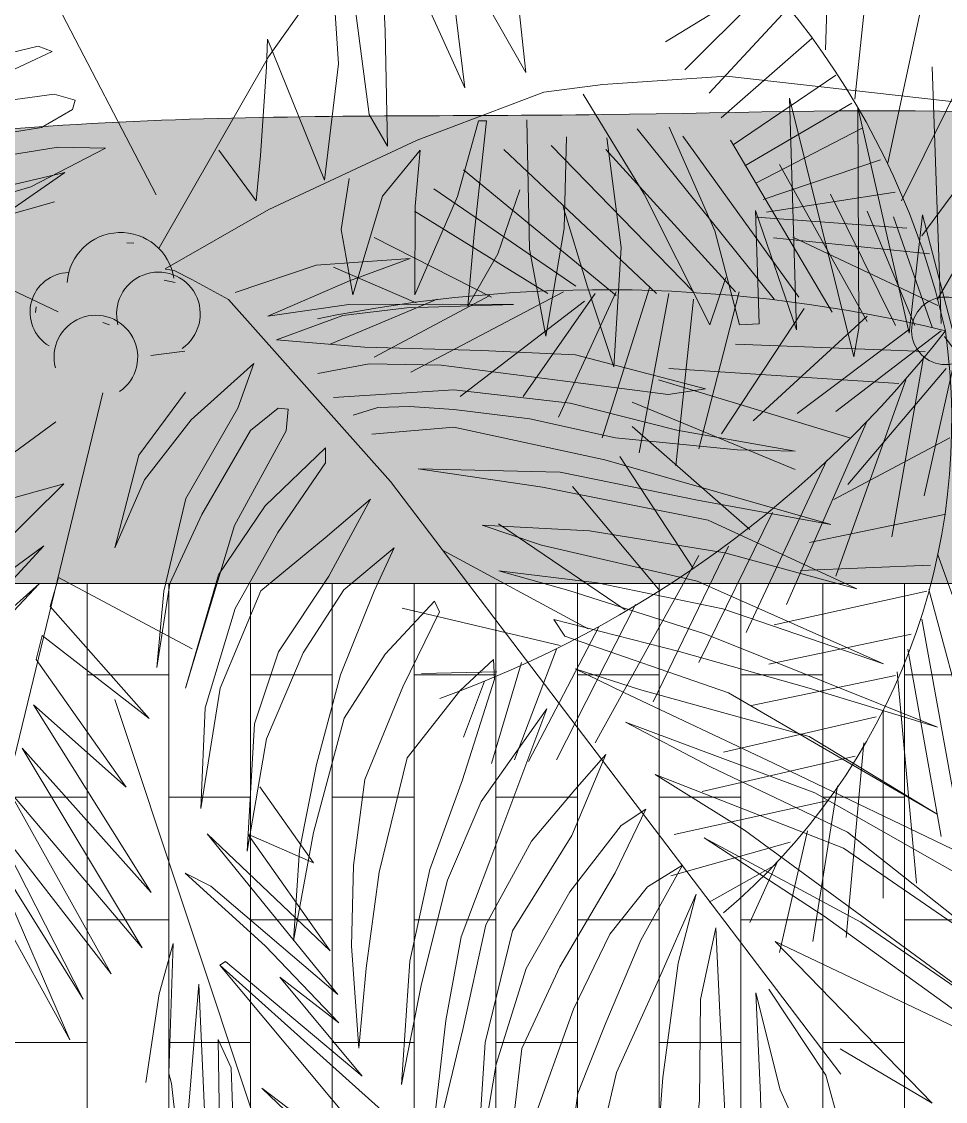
# Model space of a CAD drawing. Header units: metres. Extents: x 8 to 2416, y -346 to 476.
# Drawn here: x 36.668 to 38.199, y 40.295 to 42.085 of the extents above; entities that cross this region are included whole.
import ezdxf

# ---------------------------------------------------------------- set-up
doc = ezdxf.new("R2010")
doc.units = ezdxf.units.M
doc.linetypes.add('0', pattern=[0])
doc.layers.get('0').update_dxf_attribs({"color": 250, "linetype": '0', "lineweight": 20})
for name, color, linetype, lineweight in [('ARBOLES', 86, 'Continuous', 0), ('baños', 140, 'Continuous', 0), ('piso', 253, 'Continuous', 0)]:
    doc.layers.add(name, color=color, linetype=linetype, lineweight=lineweight)
doc.layers.add('grama', color=7, linetype='Continuous', lineweight=0, true_color=0x698c45)
doc.layers.add('hatch piso', color=253, linetype='Continuous', lineweight=0, transparency=0.7)

# ---------------------------------------------------------------- blocks, each defined once
blk = doc.blocks.new('PL BASE 1N NASAS 09')
at = {"layer": 'piso'}
blk.add_line((-115.8310712337409, -47.04975761938037), (-112.0424892982115, -47.04975761938051), dxfattribs=at)
blk = doc.blocks.new('PL MUEBLES 1N NASAS 09')
at = {"layer": 'hatch piso'}
h = blk.add_hatch(dxfattribs=at)
h.set_pattern_fill('AR-BRSTD', color=256, scale=0.002, angle=-90.00000000000001)
h.set_pattern_definition([(270, (-8.745879547549919, 232.0100725299206), (0.1354836, -2.178742458197296e-17), []), (0, (-8.745879547549919, 232.0100725299206), (0.1354836, 0.2032), [0.1354836, -0.1354836])])
edge = h.paths.add_edge_path()
edge.add_line((62.33047333544064, 47.14807486002906), (63.23047333544037, 47.14807486002911))
edge.add_line((63.23047333544037, 47.14807486002911), (63.23047333544059, 48.44807486002907))
edge.add_line((63.23047333544059, 48.44807486002907), (56.53309564073618, 48.44807486002884))
edge.add_line((56.53309564073618, 48.44807486002884), (56.53309564073629, 48.27307486002911))
edge.add_line((56.53309564073629, 48.27307486002911), (56.38309564073631, 48.27307486002911))
edge.add_line((56.38309564073631, 48.27307486002911), (56.38309564073633, 48.45357486002917))
edge.add_line((56.38309564073633, 48.45357486002917), (54.58787718628311, 48.45357486002946))
edge.add_line((54.58787718628311, 48.45357486002946), (54.58787718628315, 46.94807486002907))
edge.add_line((54.58787718628315, 46.94807486002907), (55.82569395206997, 46.94807486002912))
edge.add_arc((55.87547333544112, 46.99728881121364), 0.07000000000002685, 180.0000000000116, 224.6727403341577, ccw=False)
edge.add_line((55.80547333544109, 46.99728881121362), (55.80547333544109, 47.10728881121358))
edge.add_arc((55.8754733354411, 47.10728881121359), 0.07000000000000739, 90.00000000001171, 180.0000000000116, ccw=False)
edge.add_line((55.87547333544109, 47.1772888112136), (55.9854733354411, 47.1772888112136))
edge.add_arc((55.98547333544109, 47.10728881121359), 0.07000000000000739, -1.1709744285326451e-11, 89.9999999999884, ccw=False)
edge.add_line((56.05547333544109, 47.10728881121358), (56.05547333544109, 46.99728881121362))
edge.add_arc((55.98547333544108, 46.9972888112136), 0.0700000000000145, -44.67274033409598, 1.750777300912887e-11, ccw=False)
edge.add_line((56.03525271881227, 46.94807486002915), (59.0256939700979, 46.94807486002929))
edge.add_arc((59.07547333674199, 46.99728882813308), 0.07000000000004498, 179.9999999999884, 224.6727598081308, ccw=False)
edge.add_line((59.00547333674194, 46.99728882813309), (59.00547333674194, 47.10728882813305))
edge.add_arc((59.07547333674194, 47.10728882813305), 0.06999999999999318, 90, 180, ccw=False)
edge.add_line((59.07547333674194, 47.17728882813304), (59.18547333674195, 47.17728882813304))
edge.add_arc((59.18547333674195, 47.10728882813305), 0.06999999999999318, 0, 90, ccw=False)
edge.add_line((59.25547333674194, 47.10728882813305), (59.25547333674194, 46.99728882813309))
edge.add_arc((59.18547333674189, 46.99728882813309), 0.07000000000005002, -90, 0, ccw=False)
edge.add_line((59.18547333674189, 46.92728882813304), (59.07547333674199, 46.92728882813304))
edge.add_arc((59.07547333674199, 46.99728882813307), 0.0700000000000287, 229.9947977251994, 270, ccw=False)
edge.add_line((59.03047333544123, 46.94366980275089), (59.03047333544112, 44.97199442516524))
edge.add_arc((59.07547333674192, 44.91837539978317), 0.0699999999999629, 89.9999999999884, 130.0052022748909, ccw=False)
edge.add_line((59.07547333674194, 44.98837539978314), (59.18547333674195, 44.98837539978314))
edge.add_arc((59.18547333674195, 44.91837539978314), 0.06999999999999318, 0, 90, ccw=False)
edge.add_line((59.25547333674194, 44.91837539978314), (59.25547333674194, 44.80837539978319))
edge.add_arc((59.18547333674189, 44.80837539978319), 0.07000000000005002, -90, 0, ccw=False)
edge.add_line((59.18547333674189, 44.73837539978314), (59.07547333674199, 44.73837539978314))
edge.add_arc((59.07547333674198, 44.80837539978323), 0.07000000000009265, 229.9947977250752, 270.0000000000116, ccw=False)
edge.add_line((59.03047333544106, 44.7547563744011), (59.03047333544089, 41.1719944251663))
edge.add_arc((59.07547333674065, 41.11837539978324), 0.07000000000005885, 90.00000000001751, 130.0052022737088, ccw=False)
edge.add_line((59.07547333674063, 41.1883753997833), (59.18547333674053, 41.1883753997833))
edge.add_arc((59.18547333674053, 41.11837539978325), 0.07000000000005002, 0, 90, ccw=False)
edge.add_line((59.25547333674058, 41.11837539978325), (59.25547333674058, 41.00837539978329))
edge.add_arc((59.18547333674059, 41.00837539978329), 0.06999999999999318, -90, 0, ccw=False)
edge.add_line((59.18547333674059, 40.9383753997833), (59.07547333674057, 40.9383753997833))
edge.add_arc((59.07547333674057, 41.00837539978329), 0.06999999999999318, 180, 270, ccw=False)
edge.add_line((59.00547333674058, 41.00837539978329), (59.00547333674058, 41.11837539978325))
edge.add_arc((59.07547333674064, 41.11837539978322), 0.07000000000005713, 149.8480530798668, 179.9999999999767, ccw=False)
edge.add_line((59.01494459063377, 41.15353604390046), (56.03909236191515, 41.15353604390057))
edge.add_arc((55.98547333544103, 41.10853604390083), 0.07000000000006618, 2.9103830456733704e-11, 40.005200884535725, ccw=False)
edge.add_line((56.05547333544109, 41.10853604390087), (56.05547333544109, 40.99853604390091))
edge.add_arc((55.9854733354411, 40.99853604390091), 0.06999999999999318, -90, 0, ccw=False)
edge.add_line((55.9854733354411, 40.92853604390092), (55.87547333544109, 40.92853604390092))
edge.add_arc((55.87547333544109, 40.99853604390091), 0.06999999999999318, 180, 270, ccw=False)
edge.add_line((55.80547333544109, 40.99853604390091), (55.80547333544109, 41.10853604390087))
edge.add_arc((55.87547333544116, 41.10853604390083), 0.07000000000006423, 139.9947991154644, 179.9999999999709, ccw=False)
edge.add_line((55.82185430896703, 41.15353604390057), (50.43629332391805, 41.15353604390077))
edge.add_arc((50.38267429744407, 41.10853604390091), 0.07000000000003498, -3.490185918053612e-11, 40.005200884686076, ccw=False)
edge.add_line((50.4526742974441, 41.10853604390087), (50.4526742974441, 40.99853604390091))
edge.add_arc((50.38267429744411, 40.99853604390091), 0.06999999999999318, -90, 0, ccw=False)
edge.add_line((50.38267429744411, 40.92853604390092), (50.2726742974441, 40.92853604390092))
edge.add_arc((50.2726742974441, 40.99853604390091), 0.06999999999999318, 180, 270, ccw=False)
edge.add_line((50.2026742974441, 40.99853604390091), (50.2026742974441, 41.10853604390087))
edge.add_arc((50.27267429744415, 41.10853604390086), 0.07000000000005002, 139.9947991152424, 179.9999999999942, ccw=False)
edge.add_line((50.21905527097022, 41.1535360439008), (46.43047333544075, 41.15353604390094))
edge.add_line((46.43047333544075, 41.15353604390094), (46.43047333544064, 40.95353604390095))
edge.add_line((46.43047333544064, 40.95353604390095), (44.33047333544016, 40.95353604390101))
edge.add_line((44.33047333544016, 40.95353604390101), (44.33047333544033, 39.35357486002907))
edge.add_line((44.33047333544033, 39.35357486002907), (47.83047333544033, 39.35357486002907))
edge.add_line((47.83047333544033, 39.35357486002907), (47.83047333544062, 38.95357486002915))
edge.add_line((47.83047333544062, 38.95357486002915), (62.33047333543995, 38.95357486002904))
edge.add_line((62.33047333543995, 38.95357486002904), (62.33047333544064, 47.14807486002906))
at = {"layer": 'baños'}
blk.add_blockref('PL BASE 1N NASAS 09', (162.2615445691817, 88.20329366328178), dxfattribs=at)
blk = doc.blocks.new('A2')
at = {"layer": 'ARBOLES', "color": 87, "true_color": 0x4f6a34, "extrusion": (-5.0859915e-09, -1.3773533e-08, 1)}
for p, q in [((701.8981893693127, -63.26681340878441, 6.125248844e-07), (702.7721089539112, -81.58761816845228, 3.646274235e-07)), ((687.3211355868862, -85.08788697191102, 2.378328369e-07), (701.2557438604657, -65.35816151215343, 5.804521599e-07)), ((695.735672761514, -72.81658073696762, 4.496483423e-07), (696.5891696326414, -86.01578079520996, 2.721896029e-07)), ((657.5024008554223, -74.70868036064692, 2.291333507e-07), (672.4196613033907, -103.3852369452677, -8.99750874e-08)), ((711.6883463208466, -75.86008558938026, 4.888636896e-07), (713.3263928413256, -89.21141691650287, 3.13299778e-07)), ((720.0659942105898, -74.72893868451277, 5.470522246e-07), (721.4454528881274, -87.14482699457062, 3.830574927e-07)), ((713.3263928413256, -89.21141691650287, 3.13299778e-07), (707.3514136491636, -75.99525830403115, 4.649442812e-07)), ((721.4454528881274, -87.14482699457062, 3.830574927e-07), (715.0897117756903, -76.02088360485676, 5.039482486e-07)), ((700.6417666918788, -92.72084470398485, 2.004486582e-07), (698.709484640335, -77.91058338856027, 3.946107107e-07)), ((702.7721089539112, -81.58761816845228, 3.646274235e-07), (703.0951858545137, -96.9159203165517, 1.551457149e-07)), ((687.1794028003682, -82.73225778667299, 2.695573214e-07), (687.0551223879132, -86.39542844363008, 2.184704305e-07)), ((694.7062739364528, -101.4489285422805, 5.00442421e-08), (687.1794028003682, -82.73225778667299, 2.695573214e-07)), ((656.7645589395091, -83.65941701171599, 1.020974266e-07), (645.8739601623855, -86.26530217925665, 1.08156888e-08)), ((648.568575907066, -89.07909071676039, -1.42353277e-08), (658.6184823111166, -84.35839857858637, 1.018990194e-07)), ((658.6184823111166, -84.35839857858637, 1.018990194e-07), (656.7645589395091, -83.65941701171599, 1.020974266e-07)), ((672.8072137117442, -110.423217197428, -1.849418522e-07), (687.3211355868862, -85.08788697191102, 2.378328369e-07)), ((687.0551223879132, -86.39542844363008, 2.184704305e-07), (686.2310832405982, -98.16849980754036, 5.21225878e-08)), ((696.5891696326414, -86.01578079520996, 2.721896029e-07), (694.7062739364528, -101.4489285422805, 5.00442421e-08)), ((723.7919217241008, -89.76944127793371, 3.588414018e-07), (731.6458354351902, -88.7487104202303, 4.128454101e-07)), ((731.6458354351902, -88.7487104202303, 4.128454101e-07), (748.0234635930859, -87.64405577784962, 5.113568845e-07)), ((748.0234635930859, -87.64405577784962, 5.113568845e-07), (799.5561657875958, -93.4222238346492, 6.938659804e-07)), ((658.8708992317806, -90.0468530579353, 2.48326944e-08), (644.6824713639652, -91.968692998688, -7.38000546e-08)), ((661.6566536950168, -90.81749672592872, 2.83865319e-08), (658.8708992317806, -90.0468530579353, 2.48326944e-08)), ((707.0230100989431, -96.1438743328383, 1.857563963e-07), (723.7919217241008, -89.76944127793371, 3.588414018e-07)), ((737.0929950965497, -103.3089263249622, 2.400040039e-07), (729.0246868871222, -90.04845344439885, 3.816122176e-07)), ((661.3000018788093, -92.08135091299204, 9.1648665e-09), (661.6566536950168, -90.81749672592872, 2.83865319e-08)), ((764.9097194007892, -124.8591636824274, 8.46567219e-08), (756.3877427893018, -90.5502810875952, 5.138685471e-07)), ((756.3877427893018, -90.5502810875952, 5.138685471e-07), (757.3327130215888, -121.2826417180369, 9.53814752e-08)), ((657.209171612516, -94.45429446818791, -4.43248777e-08), (661.3000018788093, -92.08135091299204, 9.1648665e-09)), ((703.0951858545137, -96.9159203165517, 1.551457149e-07), (700.6417666918788, -92.72084470398485, 2.004486582e-07)), ((772.2472015729539, -121.7432475088027, 1.648922679e-07), (765.4306104920729, -91.73911435135821, 5.43486061e-07)), ((765.4306104920729, -91.73911435135821, 5.43486061e-07), (765.5952410859653, -121.048316881855, 1.406321034e-07)), ((644.5168345970837, -96.54068187983499, -1.376149214e-07), (657.209171612516, -94.45429446818791, -4.43248777e-08)), ((715.1438039065769, -93.55392015415043, 2.627315037e-07), (712.3815389342275, -103.600933068978, 1.10299784e-07)), ((714.570676969815, -108.5801870476645, 5.28518025e-08), (716.1905297868383, -93.5573858182313, 2.680074082e-07)), ((716.1905297868383, -93.5573858182313, 2.680074082e-07), (715.1438039065769, -93.55392015415043, 2.627315037e-07)), ((721.8912003826106, -110.5857534203579, 6.24601876e-08), (721.574189559085, -93.42568042027108, 2.972027045e-07)), ((746.4975625269583, -108.1625394584172, 2.209841532e-07), (740.4121686033283, -94.42264666459783, 3.792807579999999e-07)), ((726.8003931124779, -95.68599603368492, 2.926505996e-07), (726.4984804770993, -107.8346301791757, 1.237854616e-07)), ((732.1458020933087, -95.81584683797514, 3.180487998e-07), (734.0789524973324, -110.3644262754038, 1.274954478e-07)), ((659.4140721614867, -97.08344550659605, -6.93234708e-08), (645.7371510083381, -99.23808975346964, -1.685612388e-07)), ((655.768852866389, -102.3011840326235, -1.597297187e-07), (665.6794079056808, -97.20833769133064, -3.91782332e-08)), ((665.6794079056808, -97.20833769133064, -3.91782332e-08), (659.4140721614867, -97.08344550659605, -6.93234708e-08)), ((687.3661913362052, -105.3498895132722, -4.101737e-08), (707.0230100989431, -96.1438743328383, 1.857563963e-07)), ((685.687789889809, -104.1854433843879, -3.35151683e-08), (680.7006154585338, -97.47728336320804, 3.35151683e-08)), ((686.2310832405982, -98.16849980754036, 5.21225878e-08), (685.687789889809, -104.1854433843879, -3.35151683e-08)), ((707.429890894763, -97.45364311669296, 1.697856451e-07), (702.4376393302913, -103.5680052354751, 6.01787279e-08)), ((706.7323612572769, -104.8906488388081, 6.38041718e-08), (707.429890894763, -97.45364311669296, 1.697856451e-07)), ((643.1446035876016, -104.4184014229279, -2.530981065e-07), (660.2794247283878, -100.4377230877611, -1.111225479e-07)), ((660.2794247283878, -100.4377230877611, -1.111225479e-07), (646.3782398720169, -110.0740165804874, -3.145496617e-07)), ((696.9275954740386, -107.9983953316362, -2.88674322e-08), (697.9968506232763, -101.1981401930623, 7.02343287e-08)), ((646.1071275175262, -105.2505327517976, -2.494921233e-07), (655.768852866389, -102.3011840326235, -1.597297187e-07)), ((720.6087889712774, -102.7309729724126, 1.641259316e-07), (717.7021910030091, -111.207400190945, 3.25926494e-08)), ((658.9199079037118, -104.3282135406046, -1.716228374e-07), (648.9083862078912, -107.1456780879515, -2.613477923e-07)), ((702.4376393302913, -103.5680052354751, 6.01787279e-08), (698.4690888139197, -116.6390860439574, -1.400402487e-07)), ((712.3815389342275, -103.600933068978, 1.10299784e-07), (706.6933673108601, -116.6663192488639, -9.85867358e-08)), ((745.8208281692713, -120.6090019080371, 4.61105271e-08), (737.0929950965497, -103.3089263249622, 2.400040039e-07)), ((659.4054709889973, -118.8942999411782, -3.69779739e-07), (631.8870967902348, -105.9512297799469, -3.31466152e-07)), ((673.6163695286385, -113.211873291436, -2.192361393e-07), (687.3661913362052, -105.3498895132722, -4.101737e-08)), ((706.6933673108601, -116.6663192488639, -9.85867358e-08), (706.7323612572769, -104.8906488388081, 6.38041718e-08)), ((729.6130340699797, -115.5833268334725, 3.28991258e-08), (726.3584797741465, -104.9556378881084, 1.627273145e-07)), ((757.3327130215888, -121.2826417180369, 9.53814752e-08), (751.8897631482203, -105.4514006633507, 2.857507992e-07)), ((751.8897631482203, -105.4514006633507, 2.857507992e-07), (752.3633637689873, -120.4811320700192, 8.11470268e-08)), ((774.0188158814569, -106.0480466796804, 3.900810492e-07), (772.2472015729539, -121.7432475088027, 1.648922679e-07)), ((779.2978733411336, -126.2152306904105, 1.391569166e-07), (774.0188158814569, -106.0480466796804, 3.900810492e-07)), ((698.4690888139197, -116.6390860439574, -1.400402487e-07), (696.9275954740386, -107.9983953316362, -2.88674322e-08)), ((713.7539421394966, -118.147655897563, -8.30799515e-08), (714.570676969815, -108.5801870476645, 5.28518025e-08)), ((726.4984804770993, -107.8346301791757, 1.237854616e-07), (724.0960587166581, -122.1071701606108, -8.5016535e-08)), ((749.7460522042999, -120.6219994132665, 6.58951615e-08), (746.4975625269583, -108.1625394584172, 2.209841532e-07)), ((669.4451316405891, -109.8143847084714, -1.936555986e-07), (668.5108350381538, -109.7603366681001, -1.976629907e-07)), ((672.778325402719, -110.501222484395, -1.861631863e-07), (672.8072137117442, -110.423217197428, -1.849418522e-07)), ((717.7021910030091, -111.207400190945, 3.25926494e-08), (713.7539421394966, -118.147655897563, -8.30799515e-08)), ((724.0960587166581, -122.1071701606108, -8.5016535e-08), (721.8912003826106, -110.5857534203579, 6.24601876e-08)), ((734.0789524973324, -110.3644262754038, 1.274954478e-07), (733.0920120241008, -126.1743759638903, -9.52829864e-08)), ((682.8812109581763, -116.3257838549069, -2.150047846e-07), (693.6222862049788, -112.6977701821964, -1.104052014e-07)), ((693.6222862049788, -112.6977701821964, -1.104052014e-07), (706.0738238872395, -111.8417970803154, -3.52870132e-08)), ((706.0738238872395, -111.8417970803154, -3.52870132e-08), (698.0639417905714, -114.8059530031173, -1.168521046e-07)), ((673.6431722481312, -113.2471104165433, -2.195851606e-07), (674.7786124376457, -113.4204249768683, -2.161974753e-07)), ((674.7786124376457, -113.4204249768683, -2.161974753e-07), (677.1297866094792, -114.6244817013143, -2.208235385e-07)), ((747.9350785621511, -114.3355756971008, 1.432708293e-07), (745.8208281692713, -120.6090019080371, 4.61105271e-08)), ((674.9345397258409, -115.0265943258286, -2.375270569e-07), (673.4776724757797, -114.7008343069814, -2.40449805e-07)), ((677.1297866094792, -114.6244817013143, -2.208235385e-07), (681.9809217533463, -117.2573896594194, -2.32415151e-07)), ((698.0639417905714, -114.8059530031173, -1.168521046e-07), (687.2072494969431, -119.4803224906308, -2.364517313e-07)), ((733.0920120241008, -126.1743759638903, -9.52829864e-08), (729.6130340699797, -115.5833268334725, 3.28991258e-08)), ((703.4712403886535, -141.403523034509, -4.556931378e-07), (681.9809217533463, -117.2573896594194, -2.32415151e-07)), ((656.5104670374976, -118.2331553462725, -3.753974075e-07), (656.3935214379032, -118.9694115354887, -3.861330407e-07)), ((687.2072494969431, -119.4803224906308, -2.364517313e-07), (697.9413934733209, -117.9457605540153, -1.607216271e-07)), ((705.6409467228259, -118.3824748097802, -1.275768631e-07), (697.1515202165835, -119.4011020062571, -1.847841092e-07)), ((697.9413934733209, -117.9457605540153, -1.607216271e-07), (710.3529478040344, -117.8747097504381, -9.661794699999998e-08)), ((719.7734860455669, -117.9059041618422, -4.9134827e-08), (705.6409467228259, -118.3824748097802, -1.275768631e-07)), ((710.3529478040344, -117.8747097504381, -9.661794699999998e-08), (719.7734860455669, -117.9059041618422, -4.9134827e-08)), ((697.1515202165835, -119.4011020062571, -1.847841092e-07), (688.3557262707611, -122.6243397957513, -2.739148142e-07)), ((666.2194621539395, -120.6245000414025, -3.589548061e-07), (665.3290201459923, -120.2943559534686, -3.589363361e-07)), ((752.3633637689873, -120.4811320700192, 8.11470268e-08), (749.7460522042999, -120.6219994132665, 6.58951615e-08)), ((765.5952410859653, -121.048316881855, 1.406321034e-07), (764.9097194007892, -124.8591636824274, 8.46567219e-08)), ((688.3557262707611, -122.6243397957513, -2.739148142e-07), (700.0161541452713, -123.59753865698, -2.28014364e-07)), ((676.2144254655525, -124.1323464073646, -3.564359455e-07), (671.6852188659564, -124.669991397597, -3.868767226e-07)), ((700.0161541452713, -123.59753865698, -2.28014364e-07), (715.5662782117688, -124.0228651695021, -1.547848143e-07)), ((715.5662782117688, -124.0228651695021, -1.547848143e-07), (728.013111786434, -124.5874510926899, -9.92566677e-08)), ((677.0682631558032, -133.203874409137, -4.770403243e-07), (685.3546812420119, -125.7546154770001, -3.32293059e-07)), ((685.3546812420119, -125.7546154770001, -3.32293059e-07), (683.2416705323201, -131.6542099974114, -4.242980731e-07)), ((700.644362623428, -125.8052448322183, -2.552272149e-07), (693.836309345652, -127.0911235472238, -3.075640087e-07)), ((710.2139362679287, -125.9864670662349, -2.090525153e-07), (700.644362623428, -125.8052448322183, -2.552272149e-07)), ((728.0009811061825, -128.250993140161, -1.497782814e-07), (710.2139362679287, -125.9864670662349, -2.090525153e-07)), ((728.013111786434, -124.5874510926899, -9.92566677e-08), (745.2693652964982, -129.0932288832337, -7.35519883e-08)), ((740.2948151834466, -129.8618092026364, -1.094385742e-07), (728.0009811061825, -128.250993140161, -1.497782814e-07)), ((637.7350004736197, -243.4225678199443, -2.1951897707e-06), (665.3174908376963, -129.6327243168304, -4.876172986e-07)), ((676.2953488771168, -129.5377320066365, -4.304756264e-07), (670.0994122163067, -137.8911170350185, -5.770437316e-07)), ((695.9193639564344, -130.2382339747548, -3.403164399e-07), (711.8854062172563, -129.2443664260964, -2.454242176e-07)), ((711.8854062172563, -129.2443664260964, -2.454242176e-07), (727.3189252850052, -131.0151123914605, -1.913188991e-07)), ((745.2693652964982, -129.0932288832337, -7.35519883e-08), (740.2948151834466, -129.8618092026364, -1.094385742e-07)), ((683.2416705323201, -131.6542099974114, -4.242980731e-07), (676.3607062756179, -143.6689092599053, -6.247794551e-07)), ((684.9140059016398, -134.6504269782832, -4.570610829999999e-07), (688.5874508628543, -131.6719113613992, -3.973532902e-07)), ((688.5874508628543, -131.6719113613992, -3.973532902e-07), (689.8954875270767, -131.7883936139018, -3.92304999e-07)), ((701.821557258212, -131.5662008161703, -3.285887302e-07), (698.5283801353438, -132.6020341492136, -3.596048855e-07)), ((706.0088347925313, -131.4679156563005, -3.059385384e-07), (701.821557258212, -131.5662008161703, -3.285887302e-07)), ((711.8767411627202, -131.8611824194067, -2.815110894e-07), (706.0088347925313, -131.4679156563005, -3.059385384e-07)), ((727.3189252850052, -131.0151123914605, -1.913188991e-07), (741.4380942326673, -134.5759154817484, -1.685537649e-07)), ((689.8954875270767, -131.7883936139018, -3.92304999e-07), (689.6242749109227, -134.6660250245405, -4.333195352e-07)), ((721.966211998817, -133.0908641009523, -2.471331879e-07), (711.8767411627202, -131.8611824194067, -2.815110894e-07)), ((733.322498379952, -135.5957793777907, -2.238767453e-07), (721.966211998817, -133.0908641009523, -2.471331879e-07)), ((640.1925303700981, -147.3154985494955, -8.589569073e-07), (659.0987480357868, -133.4742636486554, -5.721573401e-07)), ((670.8735630423283, -141.1834287404228, -6.184531709e-07), (677.0682631558032, -133.203874409137, -4.770403243e-07)), ((701.0247527310496, -135.114994004507, -3.815206912e-07), (711.8689415434927, -134.2163162197256, -3.139892712e-07)), ((711.8689415434927, -134.2163162197256, -3.139892712e-07), (731.8922861877727, -138.5069550211548, -2.71247966e-07)), ((741.4380942326673, -134.5759154817484, -1.685537649e-07), (757.1298281237426, -137.3942554278627, -1.275642383e-07)), ((678.4472265121158, -145.7692936332756, -6.430971443e-07), (684.9140059016398, -134.6504269782832, -4.570610829999999e-07)), ((689.6242749109227, -134.6660250245405, -4.333195352e-07), (682.7788370386762, -147.2415939834727, -6.413453875e-07)), ((749.4294082223041, -137.2192218987075, -1.643176782e-07), (733.322498379952, -135.5957793777907, -2.238767453e-07)), ((686.8622570907172, -144.6382709088116, -5.847201918e-07), (694.8504784606383, -136.9263404517262, -4.378716375e-07)), ((694.8504784606383, -136.9263404517262, -4.378716375e-07), (694.8439183095948, -138.9076440561726, -4.651945529e-07)), ((757.1298281237426, -137.3942554278627, -1.275642383e-07), (749.4294082223041, -137.2192218987075, -1.643176782e-07)), ((670.0994122163067, -137.8911170350185, -5.770437316e-07), (666.9185056400094, -150.1797532434357, -7.624797313e-07)), ((731.8922861877727, -138.5069550211548, -2.71247966e-07), (761.845417360897, -147.092194833832, -2.371556797e-07)), ((694.8439183095948, -138.9076440561726, -4.651945529e-07), (688.5328603648323, -148.1578509957425, -6.247005701e-07)), ((725.9801881445932, -140.1696356773463, -3.242178331e-07), (707.1403528265809, -139.7334153210511, -4.140287795e-07)), ((707.1403528265809, -139.7334153210511, -4.140287795e-07), (723.6184926444552, -142.1431408342423, -3.634115346e-07)), ((744.1736182307982, -143.8934629440899, -2.829764604e-07), (725.9801881445932, -140.1696356773463, -3.242178331e-07)), ((635.6684383663563, -165.8896656158669, -1.1377983032e-06), (660.1558452975503, -141.699195070151, -6.800673166e-07)), ((660.1558452975503, -141.699195070151, -6.800673166e-07), (640.1925303700981, -147.3154985494955, -8.589569073e-07)), ((666.9185056400094, -150.1797532434357, -7.624797313e-07), (670.8735630423283, -141.1834287404228, -6.184531709e-07)), ((763.1741177946303, -219.9944056690025, -1.2345189252e-06), (703.4712403886535, -141.403523034509, -4.556931378e-07)), ((723.6184926444552, -142.1431408342423, -3.634115346e-07), (745.5855094680901, -146.5149826099302, -3.119031811e-07)), ((676.3607062756179, -143.6689092599053, -6.247794551e-07), (673.4414820639128, -155.9584107488732, -8.088964585e-07)), ((694.8109904402548, -148.851543614241, -6.023246522e-07), (700.8466247489303, -143.7499915828841, -5.013610724e-07)), ((700.8466247489303, -143.7499915828841, -5.013610724e-07), (695.3175174797382, -153.9373751188854, -6.697983279e-07)), ((761.845417360897, -147.092194833832, -2.371556797e-07), (744.1736182307982, -143.8934629440899, -2.829764604e-07)), ((674.2299926638826, -154.9142852357403, -7.905048031e-07), (678.4472265121158, -145.7692936332756, -6.430971443e-07)), ((680.6637199938626, -153.7767009210187, -7.421143657e-07), (686.8622570907172, -144.6382709088116, -5.847201918e-07)), ((682.7788370386762, -147.2415939834727, -6.413453875e-07), (676.2775189692802, -168.7903402051649, -9.712134024e-07)), ((729.8797869267322, -147.9209313780184, -4.111472338e-07), (715.6390619545813, -147.2008726737724, -4.736576874e-07)), ((715.6390619545813, -147.2008726737724, -4.736576874e-07), (723.4808435384728, -149.8436837058125, -4.701752979e-07)), ((745.5855094680901, -146.5149826099302, -3.119031811e-07), (765.3312040767912, -155.6271734867446, -3.369838081e-07)), ((688.5328603648323, -148.1578509957425, -6.247005701e-07), (682.8919744791411, -158.232714823353, -7.921565368e-07)), ((686.3016338691392, -155.8888449771677, -7.425316695e-07), (694.8109904402548, -148.851543614241, -6.023246522e-07)), ((747.8141350807122, -150.8588481941581, -3.603987861e-07), (729.8797869267322, -147.9209313780184, -4.111472338e-07)), ((633.754683592878, -175.6020779057078, -1.2813058745e-06), (657.4952614429852, -149.9498795842184, -8.072400986e-07)), ((657.4952614429852, -149.9498795842184, -8.072400986e-07), (635.6684383663563, -165.8896656158669, -1.1377983032e-06)), ((697.2927546512828, -155.7757075611305, -6.850726209999999e-07), (703.9655125503267, -150.1902789963704, -5.742039467e-07)), ((703.9655125503267, -150.1902789963704, -5.742039467e-07), (701.3296328822853, -155.9386088656069, -6.667848192e-07)), ((723.4808435384728, -149.8436837058125, -4.701752979e-07), (744.1380913839989, -154.6224076434811, -4.309326232e-07)), ((765.3312040767912, -155.6271734867446, -3.369838081e-07), (747.8141350807122, -150.8588481941581, -3.603987861e-07)), ((658.3571421968427, -157.9841088766572, -9.135163024e-07), (659.4531543457372, -154.1524685501191, -8.551667696e-07)), ((659.4531543457372, -154.1524685501191, -8.551667696e-07), (677.1646417739792, -163.5936322693801, -8.951244753e-07)), ((676.2775189692802, -168.7903402051649, -9.712134024e-07), (680.6637199938626, -153.7767009210187, -7.421143657e-07)), ((695.3175174797382, -153.9373751188854, -6.697983279e-07), (688.6299057174631, -164.0087734686433, -8.425302016e-07)), ((730.9036136309765, -154.8402678154705, -5.012437685e-07), (717.8247329021906, -153.2268523628938, -5.455404135e-07)), ((717.8247329021906, -153.2268523628938, -5.455404135e-07), (727.1244549137148, -155.8744914055949, -5.347094502e-07)), ((744.1380913839989, -154.6224076434811, -4.309326232e-07), (768.8496681456841, -165.5828338789777, -4.562135465e-07)), ((628.7334023037918, -184.8198779906094, -1.4338057417e-06), (656.8726628763189, -154.9775668951257, -8.796556465e-07)), ((656.8726628763189, -154.9775668951257, -8.796556465e-07), (633.754683592878, -175.6020779057078, -1.2813058745e-06)), ((672.5108651875045, -166.0488726227411, -9.526108773e-07), (674.2299926638826, -154.9142852357403, -7.905048031e-07)), ((673.4414820639128, -155.9584107488732, -8.088964585e-07), (672.5108651875045, -166.0488726227411, -9.526108773e-07)), ((680.8756382347206, -168.8055668611381, -9.480371318e-07), (686.3016338691392, -155.8888449771677, -7.425316695e-07)), ((691.8818629530881, -164.1316931307701, -8.276838128e-07), (697.2927546512828, -155.7757075611305, -6.850726209999999e-07)), ((701.3296328822853, -155.9386088656069, -6.667848192e-07), (696.8442809236252, -167.0266545151126, -8.423188434e-07)), ((727.1244549137148, -155.8744914055949, -5.347094502e-07), (745.1617922091323, -161.5791280142918, -5.215447069e-07)), ((747.5278202288803, -158.2972147677415, -4.643075682e-07), (730.9036136309765, -154.8402678154705, -5.012437685e-07)), ((702.7598446041594, -164.3172478045304, -7.749142342e-07), (709.3252808421556, -157.2735075368675, -6.445052927e-07)), ((709.3252808421556, -157.2735075368675, -6.445052927e-07), (709.9560880711276, -158.6961700656651, -6.608921017e-07)), ((671.5008918636065, -172.8413907479628, -1.0513045654e-06), (658.3571421968427, -157.9841088766572, -9.135163024e-07)), ((682.8919744791411, -158.232714823353, -7.921565368e-07), (678.8856699432022, -171.4158212639609, -9.941105187e-07)), ((709.9560880711276, -158.6961700656651, -6.608921017e-07), (705.1007429225641, -168.6241005306882, -8.223290234e-07)), ((768.8496681456841, -165.5828338789777, -4.562135465e-07), (747.5278202288803, -158.2972147677415, -4.643075682e-07)), ((741.7521330574175, -163.922996365365, -5.711695523e-07), (725.1305252066514, -159.6810055804253, -5.972797082e-07)), ((725.1305252066514, -159.6810055804253, -5.972797082e-07), (726.581161547609, -161.8914347964441, -6.203472038e-07)), ((656.4877938014856, -165.010228291617, -1.0197982799e-06), (657.3128187574756, -161.8046367625856, -9.714498894e-07)), ((657.3128187574756, -161.8046367625856, -9.714498894e-07), (671.5008918636065, -172.8413907479628, -1.0513045654e-06)), ((745.1617922091323, -161.5791280142918, -5.215447069e-07), (775.9994920682437, -173.9804123478359, -5.355139268e-07)), ((726.581161547609, -161.8914347964441, -6.203472038e-07), (748.2759746863082, -169.4399729864652, -6.139776087e-07)), ((688.6299057174631, -164.0087734686433, -8.425302016e-07), (685.458161186839, -173.5310612462867, -9.898172119e-07)), ((687.0216897333684, -175.5175639081822, -1.0092262789e-06), (691.8818629530881, -164.1316931307701, -8.276838128e-07)), ((697.3485803279974, -172.7853813483208, -9.190719948e-07), (702.7598446041594, -164.3172478045304, -7.749142342e-07)), ((759.0071485578833, -168.802604509279, -5.506201341e-07), (741.7521330574175, -163.922996365365, -5.711695523e-07)), ((668.4273046395161, -181.9379169791976, -1.1922281077e-06), (656.4877938014856, -165.010228291617, -1.0197982799e-06)), ((712.6877750822009, -169.1725930226997, -7.912961219e-07), (717.1502261796147, -165.0004194839497, -7.111345638e-07)), ((717.1502261796147, -165.0004194839497, -7.111345638e-07), (717.2537110955652, -167.6176053726618, -7.466561366e-07)), ((696.8442809236252, -167.0266545151126, -8.423188434e-07), (693.6646125915316, -178.9414586888192, -1.0225995575e-06)), ((736.5016664392982, -168.9897658120512, -6.676606968e-07), (727.9873595240741, -166.2325758450092, -6.729881423e-07)), ((727.9873595240741, -166.2325758450092, -6.729881423e-07), (734.4068510436659, -169.3940474615047, -6.838832967e-07)), ((678.3181137659698, -184.7598484057964, -1.1807915024e-06), (680.8756382347206, -168.8055668611381, -9.480371318e-07)), ((705.1007429225641, -168.6241005306882, -8.223290234e-07), (700.0880669619755, -180.9066706912646, -1.0169978356e-06)), ((717.2537110955652, -167.6176053726618, -7.466561366e-07), (713.0226130059361, -180.9495015987025, -9.518027776e-07)), ((775.9994920682437, -173.9804123478359, -5.355139268e-07), (759.0071485578833, -168.802604509279, -5.506201341e-07)), ((686.8773501200714, -230.1738004667925, -1.7627698652e-06), (666.9259317923667, -170.2941463989524, -1.0394882193e-06)), ((705.7050596899817, -178.0467419530378, -9.490385357e-07), (712.6877750822009, -169.1725930226997, -7.912961219e-07)), ((734.4068510436659, -169.3940474615047, -6.838832967e-07), (754.2639514526163, -178.7309075159723, -7.11491803e-07)), ((758.9858558246033, -175.2324946150675, -6.392907322e-07), (736.5016664392982, -168.9897658120512, -6.676606968e-07)), ((748.2759746863082, -169.4399729864652, -6.139776087e-07), (775.9613650157213, -185.4944007223982, -6.942961392e-07)), ((671.7282274953434, -195.9098773996905, -1.3678828997e-06), (656.1593912983893, -171.0291502491778, -1.1043703522e-06)), ((656.1593912983893, -171.0291502491778, -1.1043703522e-06), (668.4273046395161, -181.9379169791976, -1.1922281077e-06)), ((678.8856699432022, -171.4158212639609, -9.941105187e-07), (678.3181137659698, -184.7598484057964, -1.1807915024e-06)), ((715.5177473690771, -183.8362934884765, -9.788738688e-07), (724.1939666853311, -171.5658542151944, -7.657393914e-07)), ((724.1939666853311, -171.5658542151944, -7.657393914e-07), (721.1390740673164, -179.6679570045512, -8.928711291e-07)), ((693.2609485860307, -187.9495441834946, -1.1487257518e-06), (697.3485803279974, -172.7853813483208, -9.190719948e-07)), ((685.458161186839, -173.5310612462867, -9.898172119e-07), (684.4676308940108, -190.4251195849081, -1.22754591e-06)), ((759.7462666147497, -182.6743283478437, -7.379236317e-07), (734.6555358377902, -173.3201370112483, -7.366946118e-07)), ((734.6555358377902, -173.3201370112483, -7.366946118e-07), (745.8884084547266, -179.2265420322058, -7.609163817e-07)), ((684.4676308940108, -190.4251195849081, -1.22754591e-06), (687.0216897333684, -175.5175639081822, -1.0092262789e-06)), ((775.9613650157213, -185.4944007223982, -6.942961392e-07), (758.9858558246033, -175.2324946150675, -6.392907322e-07)), ((670.547725051557, -203.2475625211315, -1.4749527731e-06), (654.6344472559308, -176.7645313714976, -1.1911226656e-06)), ((654.6344472559308, -176.7645313714976, -1.1911226656e-06), (671.7282274953434, -195.9098773996905, -1.3678828997e-06)), ((693.6646125915316, -178.9414586888192, -1.0225995575e-06), (691.4213795941517, -190.298611935743, -1.1904367461e-06)), ((701.9912598065275, -193.2121429543883, -1.176808041e-06), (705.7050596899817, -178.0467419530378, -9.490385357e-07)), ((732.0244842255883, -177.6105263820973, -8.091699373e-07), (727.5403690525467, -188.3247398393947, -9.795486812e-07)), ((727.9341297672695, -182.3073021862821, -8.946646416e-07), (732.0244842255883, -177.6105263820973, -8.091699373e-07)), ((754.2639514526163, -178.7309075159723, -7.11491803e-07), (780.5400492955529, -191.3787719396243, -7.520575709e-07)), ((721.1390740673164, -179.6679570045512, -8.928711291e-07), (716.6506278295731, -191.6905785227724, -1.0812933023e-06)), ((763.5350793267507, -190.0140398661554, -8.197475211e-07), (738.5578575609488, -180.2490062832775, -8.122824461e-07)), ((738.5578575609488, -180.2490062832775, -8.122824461e-07), (750.4214148982048, -187.6154550916225, -8.534065201e-07)), ((745.8884084547266, -179.2265420322058, -7.609163817e-07), (764.065373656448, -187.9223202145448, -7.882400791e-07)), ((700.0880669619755, -180.9066706912646, -1.0169978356e-06), (698.5923706091638, -192.3036827370593, -1.1815820557e-06)), ((713.0226130059361, -180.9495015987025, -9.518027776e-07), (708.6840690650554, -192.8604689040426, -1.137924676e-06)), ((666.4494954639883, -206.6971404852455, -1.5433092096e-06), (652.8897102947311, -182.3578963637537, -1.2770367801e-06)), ((652.8897102947311, -182.3578963637537, -1.2770367801e-06), (670.547725051557, -203.2475625211315, -1.4749527731e-06)), ((693.2842218179737, -191.989086817105, -1.204246158e-06), (686.1400926185032, -181.871887309248, -1.1012315572e-06)), ((722.1546056087487, -189.0919592785986, -1.0175079504e-06), (727.9341297672695, -182.3073021862821, -8.946646416e-07)), ((786.3879011687039, -197.8280969602664, -8.11145437e-07), (759.7462666147497, -182.6743283478437, -7.379236317e-07)), ((711.0344990899298, -194.2888249102803, -1.1456439175e-06), (715.5177473690771, -183.8362934884765, -9.788738688e-07)), ((737.3463728417058, -184.8431628069682, -8.817218134e-07), (733.2809004965918, -193.3157548095138, -1.0190962964e-06)), ((734.0867414206383, -187.037995815108, -9.285308758e-07), (737.3463728417058, -184.8431628069682, -8.817218134e-07)), ((662.733365275341, -210.0375433182232, -1.6082185647e-06), (650.6343591596387, -186.330604069324, -1.3432256973e-06)), ((650.6343591596387, -186.330604069324, -1.3432256973e-06), (666.4494954639883, -206.6971404852455, -1.5433092096e-06)), ((727.2539297801892, -195.8004905038345, -1.0839730071e-06), (734.0867414206383, -187.037995815108, -9.285308758e-07)), ((660.9755821516143, -215.4444464898895, -1.6916307937e-06), (649.3397888109216, -188.6096936802933, -1.3812009869e-06)), ((649.3397888109216, -188.6096936802933, -1.3812009869e-06), (662.733365275341, -210.0375433182232, -1.6082185647e-06)), ((696.5162468411528, -209.4204963788957, -1.4279002006e-06), (679.1660422655033, -188.1292200602775, -1.2228870968e-06)), ((679.1660422655033, -188.1292200602775, -1.2228870968e-06), (695.4885846041523, -203.6600359663208, -1.3537849905e-06)), ((695.4885846041523, -203.6600359663208, -1.3537849905e-06), (684.5492067318418, -188.1470457623963, -1.1957538911e-06)), ((684.5492067318418, -188.1470457623963, -1.1957538911e-06), (693.2842218179737, -191.989086817105, -1.204246158e-06)), ((690.5964735682593, -202.3333655211451, -1.3603932864e-06), (693.2609485860307, -187.9495441834946, -1.1487257518e-06)), ((727.5403690525467, -188.3247398393947, -9.795486812e-07), (719.64783396933, -201.0089929467751, -1.1943970257e-06)), ((765.8576564636243, -199.8535893963999, -9.434602734e-07), (745.0721689419554, -188.6444797817955, -8.94786045e-07)), ((745.0721689419554, -188.6444797817955, -8.94786045e-07), (761.0004554809633, -199.0524507951702, -9.571294473e-07)), ((750.4214148982048, -187.6154550916225, -8.534065201e-07), (786.0733606279377, -213.7898067131177, -1.032594323e-06)), ((764.065373656448, -187.9223202145448, -7.882400791e-07), (788.3385043981012, -207.1056612853762, -9.290095237e-07)), ((691.4213795941517, -190.298611935743, -1.1904367461e-06), (690.5964735682593, -202.3333655211451, -1.3603932864e-06)), ((716.0990407702733, -200.2121884663996, -1.2014713449e-06), (722.1546056087487, -189.0919592785986, -1.0175079504e-06)), ((788.3385043981012, -207.1056612853762, -9.290095237e-07), (763.5350793267507, -190.0140398661554, -8.197475211e-07)), ((716.6506278295731, -191.6905785227724, -1.0812933023e-06), (712.8415130134019, -201.7715070608393, -1.2395164294e-06)), ((698.5923706091638, -192.3036827370593, -1.1815820557e-06), (698.2951613861328, -203.0317621561295, -1.3308572149e-06)), ((700.2669329166455, -205.916820466537, -1.3605662474e-06), (701.9912598065275, -193.2121429543883, -1.176808041e-06)), ((708.6840690650554, -192.8604689040426, -1.137924676e-06), (706.0270223162012, -205.0013064405911, -1.3186606192e-06)), ((742.18154009162, -192.2984898021195, -9.598163862e-07), (736.6532980120987, -202.224192267785, -1.1246449684e-06)), ((737.5738888777491, -195.1617611749502, -1.0226882236e-06), (742.18154009162, -192.2984898021195, -9.598163862e-07)), ((649.3398642470696, -194.3957765684549, -1.4608954067e-06), (660.9755821516143, -215.4444464898895, -1.6916307937e-06)), ((686.8553206498599, -202.9585450575396, -1.3880316893e-06), (676.2702140016639, -193.3533202057494, -1.3095695703e-06)), ((676.2702140016639, -193.3533202057494, -1.3095695703e-06), (679.6663802696476, -195.0842068514916, -1.3161371219e-06)), ((707.5870852216987, -208.0345349706491, -1.3525044257e-06), (711.0344990899298, -194.2888249102803, -1.1456439175e-06)), ((733.2809004965918, -193.3157548095138, -1.0190962964e-06), (725.9125938810002, -205.7400576226188, -1.2276979855e-06)), ((679.6663802696476, -195.0842068514916, -1.3161371219e-06), (696.5162468411528, -209.4204963788957, -1.4279002006e-06)), ((721.4631401310883, -205.9870085732865, -1.2537292564e-06), (727.2539297801892, -195.8004905038345, -1.0839730071e-06)), ((732.5811420036923, -201.4256542075832, -1.1343572289e-06), (737.5738888777491, -195.1617611749502, -1.0226882236e-06)), ((738.8402084278919, -207.8763417610339, -1.1913724281e-06), (744.0006846990213, -196.1176300914356, -1.0031672869e-06)), ((744.0006846990213, -196.1176300914356, -1.0031672869e-06), (741.6152219086692, -205.2686864045865, -1.1413421061e-06)), ((713.0624674245003, -214.0714086897717, -1.4078057577e-06), (716.0990407702733, -200.2121884663996, -1.2014713449e-06)), ((761.0004554809633, -199.0524507951702, -9.571294473e-07), (785.5399705526103, -216.8161022624042, -1.0769899219e-06)), ((786.0733606279377, -213.7898067131177, -1.032594323e-06), (765.8576564636243, -199.8535893963999, -9.434602734e-07)), ((712.8415130134019, -201.7715070608393, -1.2395164294e-06), (710.8234446737773, -212.8677222046834, -1.4026143929e-06)), ((719.64783396933, -201.0089929467751, -1.1943970257e-06), (716.0474206036981, -215.8009331464314, -1.4164459734e-06)), ((727.7257966168455, -211.3535861677184, -1.2957941723e-06), (732.5811420036923, -201.4256542075832, -1.1343572289e-06)), ((744.5898992191215, -210.1010066769596, -1.1927710453e-06), (746.6027696075058, -200.5748820019893, -1.0513252114e-06)), ((746.6027696075058, -200.5748820019893, -1.0513252114e-06), (747.1980502046831, -212.7264877355258, -1.2156681615e-06)), ((674.6693023229267, -202.6565081315065, -1.4458495591e-06), (672.8153718681928, -209.3420142534484, -1.5473616725e-06)), ((674.0887471092859, -219.9257590125807, -1.6866608543e-06), (674.6693023229267, -202.6565081315065, -1.4458495591e-06)), ((696.6158930768547, -213.1965592861434, -1.4794031276e-06), (686.8553206498599, -202.9585450575396, -1.3880316893e-06)), ((698.2951613861328, -203.0317621561295, -1.3308572149e-06), (699.2971998171903, -216.5305209218748, -1.5116864549e-06)), ((736.6532980120987, -202.224192267785, -1.1246449684e-06), (732.0187849980031, -213.1995925331547, -1.2993860995e-06)), ((785.4052281929414, -217.1220466468012, -1.0818891555e-06), (754.4668414845282, -202.3990710407006, -1.0364541367e-06)), ((754.4668414845282, -202.3990710407006, -1.0364541367e-06), (775.3217395494576, -223.8264691909785, -1.2255172777e-06)), ((680.8279785794703, -205.5554305648489, -1.4544549878e-06), (681.6147558639336, -205.0346665051652, -1.4432806843e-06)), ((703.1172054214529, -225.5172565239, -1.616037038e-06), (680.8279785794703, -205.5554305648489, -1.4544549878e-06)), ((708.6029092878307, -238.7396203638384, -1.7702554592e-06), (680.8279785794703, -205.5554305648489, -1.4544549878e-06)), ((681.6147558639336, -205.0346665051652, -1.4432806843e-06), (699.7326757634315, -220.272360769374, -1.5610099824e-06)), ((699.2971998171903, -216.5305209218748, -1.5116864549e-06), (700.2669329166455, -205.916820466537, -1.3605662474e-06)), ((706.0270223162012, -205.0013064405911, -1.3186606192e-06), (704.9260758333197, -221.371630440367, -1.549737221e-06)), ((717.4958276279924, -218.6842592146268, -1.4487929743e-06), (721.4631401310883, -205.9870085732865, -1.2537292564e-06)), ((725.9125938810002, -205.7400576226188, -1.2276979855e-06), (720.9046215710422, -216.6020715616626, -1.4027767971e-06)), ((741.6152219086692, -205.2686864045865, -1.1413421061e-06), (739.5836590080456, -220.4396576961725, -1.360632491e-06)), ((699.7326757634315, -220.272360769374, -1.5610099824e-06), (688.7853755249582, -207.1518871194703, -1.4359725818e-06)), ((688.7853755249582, -207.1518871194703, -1.4359725818e-06), (696.6158930768547, -213.1965592861434, -1.4794031276e-06)), ((678.0533364447185, -208.0509362947656, -1.5029387245e-06), (675.8719935159006, -234.5859938142767, -1.8795145057e-06)), ((679.5182053271872, -239.8317565302341, -1.9332225892e-06), (678.0533364447185, -208.0509362947656, -1.5029387245e-06)), ((704.9260758333197, -221.371630440367, -1.549737221e-06), (707.5870852216987, -208.0345349706491, -1.3525044257e-06)), ((733.4549386067497, -219.7838434022931, -1.3827702309e-06), (738.8402084278919, -207.8763417610339, -1.1913724281e-06)), ((761.1923190097789, -220.137376487478, -1.2465675502e-06), (753.6413092294935, -208.710406701114, -1.1275821765e-06)), ((672.8153718681928, -209.3420142534484, -1.5473616725e-06), (671.0567565844592, -221.1119913435619, -1.7184201424e-06)), ((744.433433395379, -223.4837787613495, -1.3778948817e-06), (744.5898992191215, -210.1010066769596, -1.1927710453e-06)), ((752.5481623695167, -222.7255970867993, -1.326180599e-06), (751.9199543500263, -209.2280763295032, -1.1434671124e-06)), ((751.9199543500263, -209.2280763295032, -1.1434671124e-06), (755.1672060294086, -222.0613666374929, -1.3037113652e-06)), ((722.1792350600168, -226.8119844723126, -1.5369206958e-06), (727.7257966168455, -211.3535861677184, -1.2957941723e-06)), ((710.8234446737773, -212.8677222046834, -1.4026143929e-06), (708.5518617935816, -232.7856012268491, -1.6885072075e-06)), ((732.0187849980031, -213.1995925331547, -1.2993860995e-06), (728.3244201234364, -222.4958489727926, -1.4462179024e-06)), ((747.1980502046831, -212.7264877355258, -1.2156681615e-06), (748.0758079850023, -229.8884186533403, -1.4475843143e-06)), ((708.5518617935816, -232.7856012268491, -1.6885072075e-06), (713.0624674245003, -214.0714086897717, -1.4078057577e-06)), ((682.3530084891688, -219.1680727229495, -1.6341928743e-06), (680.6458894200892, -215.3866864201215, -1.5907922184e-06)), ((680.6458894200892, -215.3866864201215, -1.5907922184e-06), (680.9231348463428, -233.523269932, -1.8391869815e-06)), ((716.0474206036981, -215.8009331464314, -1.4164459734e-06), (714.8275156268406, -234.2269562331986, -1.6764418362e-06)), ((720.9046215710422, -216.6020715616626, -1.4027767971e-06), (719.4047154302395, -229.2701087574115, -1.5848889349e-06)), ((775.3217395494576, -223.8264691909785, -1.2255172777e-06), (763.1063734176621, -216.6330594930164, -1.1885658601e-06)), ((714.8275156268406, -234.2269562331986, -1.6764418362e-06), (717.4958276279924, -218.6842592146268, -1.4487929743e-06)), ((674.4582464598282, -221.235405268182, -1.7028200396e-06), (674.0887471092859, -219.9257590125807, -1.6866608543e-06)), ((683.1730821813704, -242.460703253111, -1.950843801e-06), (682.3530084891688, -219.1680727229495, -1.6341928743e-06)), ((729.4738860641008, -236.6306158847772, -1.6350574065e-06), (733.4549386067497, -219.7838434022931, -1.3827702309e-06)), ((739.5836590080456, -220.4396576961725, -1.360632491e-06), (738.4901410170481, -234.566996213736, -1.5607774771e-06)), ((764.4430363185543, -231.9239409275351, -1.3923770636e-06), (761.1923190097789, -220.137376487478, -1.2465675502e-06)), ((675.8719935159006, -234.5859938142767, -1.8795145057e-06), (674.4582464598282, -221.235405268182, -1.7028200396e-06)), ((686.4189757005191, -221.8357645746091, -1.6502569414e-06), (704.1574934236234, -238.7544574347851, -1.7930691653e-06)), ((686.4189757005191, -221.8357645746091, -1.6502569414e-06), (708.6029092878307, -238.7396203638384, -1.7702554592e-06)), ((728.3244201234364, -222.4958489727926, -1.4462179024e-06), (726.3332116784245, -236.769749648428, -1.6529472131e-06)), ((752.7687456649107, -235.1376470336083, -1.4960164934e-06), (752.5481623695167, -222.7255970867993, -1.326180599e-06)), ((755.1672060294086, -222.0613666374929, -1.3037113652e-06), (759.7315305352921, -232.2821750732563, -1.4212738917e-06)), ((742.9261016682241, -238.3948017545362, -1.5909386248e-06), (744.433433395379, -223.4837787613495, -1.3778948817e-06))]:
    blk.add_line(p, q, dxfattribs=at)
at = {"layer": 'ARBOLES', "color": 87, "true_color": 0x4f6a34, "extrusion": (5.08599150123335e-09, 1.377353299876664e-08, -1)}
blk.add_ellipse((667.7065150241052, -115.5107150437, -2.809567816e-07), major_axis=(-5.040747801024497, 5.040747801024497, 4.37917057e-08), ratio=0.9999999999999442, start_param=5.569617846904408, end_param=8.487626441044652, dxfattribs=at)
at = {"layer": 'ARBOLES', "color": 87, "true_color": 0x4f6a34, "extrusion": (5.08599150728798e-09, 1.377353299271202e-08, -0.9999999999999999)}
blk.add_ellipse((672.7051454110778, -119.1819354433971, -3.060994653e-07), major_axis=(-3.922717774318241, 3.922717774318241, 3.40787734e-08), ratio=0.9999999999999896, start_param=5.235779183303432, end_param=9.608581832279244, dxfattribs=at)
at = {"layer": 'ARBOLES', "color": 87, "true_color": 0x4f6a34, "extrusion": (5.085991479131996e-09, 1.3773532979132e-08, -0.9999999999999998)}
blk.add_ellipse((660.9260004848502, -118.9337337433323, -3.625894817e-07), major_axis=(3.707471922462046, 3.707471922462048, 6.992115740000001e-08), ratio=0.9999999999999948, start_param=2.901971582101401, end_param=5.476383017852527, dxfattribs=at)
at = {"layer": 'ARBOLES', "color": 87, "true_color": 0x4f6a34, "extrusion": (5.085991478160493e-09, 1.377353297816049e-08, -0.9999999999999998)}
blk.add_ellipse((664.411415003153, -124.901378527396, -4.270582453e-07), major_axis=(3.922717774318248, 3.922717774318248, 7.398059180000002e-08), ratio=0.9999999999999912, start_param=3.664982856508548, end_param=8.037785505484361, dxfattribs=at)
blk = doc.blocks.new('arbol4')
at = {"layer": 'ARBOLES', "color": 252, "true_color": 0x8da178}
for p, q in [((1294.105728919559, 72.28918169604015), (1294.083087787249, 72.38729736698599)), ((1294.129785122636, 72.25295437138277), (1294.109974131866, 72.37824053582165)), ((1294.151011184177, 72.21823651858551), (1294.136860476484, 72.37522159209959)), ((1294.081672716481, 72.31333324581112), (1294.059031584172, 72.36314581721501)), ((1294.080257645711, 72.31635218953136), (1294.026484956476, 72.34654162674644)), ((1294.166576962639, 72.19257549695442), (1294.166576962639, 72.34352268302439)), ((1294.091578211865, 72.29823852720449), (1293.995353399553, 72.3254090206957)), ((1294.177897528793, 72.16087658787922), (1294.193463307255, 72.33144690813981)), ((1294.12129469802, 72.26503014626917), (1293.998183541092, 72.2922006397622)), ((1294.186387953409, 72.14276292555053), (1294.213274298026, 72.29371011162232)), ((1294.197708519564, 72.11861137577955), (1294.228840076489, 72.28918169604015)), ((1294.14393583033, 72.2288028216118), (1294.020824673399, 72.25748278696494)), ((1294.203368802641, 72.09445982600857), (1294.244405854951, 72.24691648394048)), ((1293.875072384161, 72.15332922857681), (1293.851016181084, 72.23484070905408)), ((1293.903373799548, 72.14276292555053), (1293.869412101084, 72.23182176533203)), ((1293.93733549801, 72.12464926322184), (1293.880732667239, 72.23333123719397)), ((1293.967051984167, 72.10653560089315), (1293.903373799548, 72.23182176533203)), ((1294.160916679562, 72.19710391253659), (1294.037805522631, 72.22578387788974)), ((1294.210444156487, 72.0657798606536), (1294.26704698726, 72.22427440602962)), ((1293.845355898006, 72.16842394718344), (1293.828375048774, 72.21370810300334)), ((1294.01799453186, 72.06728933251554), (1293.934505356473, 72.21823651858551)), ((1294.176482458023, 72.16389553160127), (1294.06044665494, 72.18804708137225)), ((1294.04205073494, 72.05974197321314), (1293.98120269186, 72.18502813765201)), ((1293.855261393391, 72.16087658787922), (1293.794413350311, 72.16238605974115)), ((1294.077427504172, 72.0325714797201), (1294.01799453186, 72.15332922857681)), ((1294.189218094948, 72.13068715066595), (1294.074597362634, 72.15483870043693)), ((1293.906203941086, 72.13974398183029), (1293.778847571849, 72.10955454461521)), ((1293.928845073396, 72.12615873508378), (1293.811394199543, 72.06276091693337)), ((1294.12129469802, 71.99030626761862), (1294.056201442633, 72.12917767880401)), ((1294.201953731871, 72.09596929786869), (1294.078842574942, 72.12313979136172)), ((1293.958561559551, 72.11106401647532), (1293.856676464161, 72.04162831088445)), ((1294.153841325716, 71.95860735854342), (1294.088748070327, 72.10653560089315)), ((1293.986862974937, 72.09596929786869), (1293.916109436471, 72.01143887366936)), ((1294.184972882639, 71.92539897760992), (1294.128370051868, 72.0838935229823)), ((1294.013749319553, 72.07785563554182), (1293.954316347242, 71.98728732389839)), ((1294.20478387341, 72.07483669181795), (1294.100068636481, 72.07936510740012)), ((1294.216104439564, 72.03408095158022), (1294.107143990327, 72.05672302949108)), ((1294.199123590332, 71.90728531528123), (1294.173652316485, 72.05219461390891)), ((1294.059031584172, 72.04615672646662), (1293.964221842628, 71.96313577412559)), ((1294.220349651873, 71.97219260528993), (1294.126954981098, 72.02200517669382)), ((1294.227383910033, 71.8957230262223), (1294.199757101377, 72.01897126299275)), ((1294.216104439564, 71.89068112481266), (1294.306668968801, 72.01294834552948)), ((1294.217519510335, 71.91634214644557), (1294.138275547252, 72.00992940180925)), ((1294.095823424173, 71.99785362692285), (1293.964221842628, 71.9435126399386)), ((1294.013749319553, 71.86049168759757), (1293.99959861186, 71.99483468320079)), ((1293.993938328783, 71.8559632720154), (1293.969882125705, 71.98426838017633)), ((1294.050541159556, 71.85445380015528), (1294.01799453186, 71.98124943645428)), ((1293.978372550321, 71.85143485643323), (1293.940165639548, 71.97219260528993)), ((1294.139690618023, 71.97219260528993), (1293.985447904167, 71.92539897760992)), ((1294.10289877802, 71.8680390469018), (1294.036390451863, 71.9691736615697)), ((1293.951486205703, 71.85445380015528), (1293.904788870316, 71.95558841482318)), ((1294.153841325716, 71.87407693434409), (1294.061861725711, 71.95860735854342)), ((1294.187803024178, 71.88464323737037), (1294.097238494943, 71.95256947110295)), ((1294.213274298026, 71.88615270923049), (1294.128370051868, 71.95105999924101)), ((1293.926014931857, 71.86200115945951), (1293.825544907236, 71.93898422435643)), ((1293.934505356473, 71.8559632720154), (1293.87648745493, 71.93898422435643)), ((1294.179312599562, 71.92841792133015), (1293.993938328783, 71.91634214644557)), ((1293.909034082625, 71.85445380015528), (1293.785922925695, 71.91936109016581)), ((1293.849601110313, 71.85747274387734), (1293.75620643954, 71.90728531528123)), ((1294.200538661103, 71.90275689969906), (1294.047711018017, 71.89671901225495)), ((1293.807148987234, 71.86049168759757), (1293.720829670306, 71.89671901225495)), ((1294.176482458023, 71.88162429364831), (1294.124124839559, 71.77596126339824)), ((1294.192048236487, 71.88162429364831), (1294.153841325716, 71.78954651014476)), ((1294.20619894418, 71.88313376550843), (1294.175067387255, 71.79407492572693)), ((1294.153841325716, 71.87860534992626), (1294.083087787249, 71.75180971362727)), ((1294.213274298026, 71.8801148217882), (1294.20619894418, 71.67331717687023)), ((1294.125539910329, 71.87105799062385), (1294.043465805708, 71.73218657943846)), ((1294.21065325202, 71.86563284919077), (1294.093807369966, 71.81048997516166)), ((1293.790168138002, 71.86351063131963), (1293.723659811844, 71.83483066596648)), ((1293.851016181084, 71.85898221573746), (1293.75620643954, 71.81067911619368)), ((1293.8962984457, 71.8559632720154), (1293.788753067233, 71.78954651014476)), ((1293.951486205703, 71.85747274387734), (1293.828375048774, 71.75633812920944)), ((1293.984032833398, 71.8559632720154), (1293.860921676468, 71.73973393874087)), ((1294.078842574942, 71.86049168759757), (1293.968467054935, 71.72312974827412)), ((1294.098653565711, 71.85898221573746), (1294.005258894937, 71.72916763571641)), ((1294.210082270684, 71.86114057493444), (1294.296642007214, 71.71167153054023)), ((1293.918939578009, 71.84992538457311), (1293.804318845695, 71.77143284781607)), ((1294.013749319553, 71.85445380015528), (1293.899128587239, 71.73671499502063)), ((1294.047711018017, 71.85445380015528), (1293.942995781087, 71.73973393874087)), ((1294.203920315817, 71.82388338034082), (1294.078175495009, 71.810955216779)), ((1294.185623861297, 71.80338467542435), (1294.064661353054, 71.79441351347316)), ((1294.19780571347, 71.8094444054642), (1294.27808373829, 71.7003357983541)), ((1294.176202210757, 71.77414987723944), (1294.072703361292, 71.79034811867507)), ((1294.164353660287, 71.74826677698923), (1294.069967294435, 71.78004456962492)), ((1294.181365177547, 71.78110172835488), (1294.250627447637, 71.64143932252239)), ((1294.149697555663, 71.7227405251707), (1294.064043019199, 71.76710301949981)), ((1294.141417867792, 71.70249027549846), (1294.055120862699, 71.75302089305308)), ((1294.170349422818, 71.75054792963249), (1294.207991423545, 71.57534254033101)), ((1294.128546194469, 71.67978044896893), (1294.045818051974, 71.73594391710333)), ((1294.109107777279, 71.65029719553797), (1294.035944259917, 71.7143746668936)), ((1294.143844767722, 71.69913857756376), (1294.160739279224, 71.54026479847573)), ((1294.08902689146, 71.62698206533253), (1294.026260794969, 71.69430284143903)), ((1294.075132095281, 71.60744551252185), (1294.006750890484, 71.67547998548991)), ((1294.120266506598, 71.6595301992985), (1294.124907678631, 71.50525708765247)), ((1294.06651910571, 71.6070186330636), (1293.991071663007, 71.65312700739025))]:
    blk.add_line(p, q, dxfattribs=at)
blk.add_circle((1294.216804031063, 71.88603086845262), 0.02721536160463699, dxfattribs=at)
for centre, radius, start, end in [((1293.702821612465, 71.95886114143661), 0.5191167260759093, 351.9349947441569, 49.79031302169275), ((1293.502411078797, 71.33185270536899), 0.9041408776769454, 37.80191212544985, 70.15794422631232), ((1293.942140606713, 73.00726560835403), 1.154386130650183, 258.4254868245654, 283.7644164074232), ((1293.602011463948, 72.02322101839138), 0.6299135161430813, 299.7080554567746, 347.4206180778311)]:
    blk.add_arc(centre, radius, start, end, dxfattribs=at)

msp = doc.modelspace()

# ---------------------------------------------------------------- hatches: boundary and pattern name
at = {"layer": 'grama', "transparency": 33554495}
h = msp.add_hatch(color=256, dxfattribs=at)
h.dxf.hatch_style = 1
edge = h.paths.add_edge_path()
edge.add_spline(control_points=[(39.53970143399815, 41.15353604390114), (39.36272947683926, 41.41473394942086), (38.96943356429162, 41.99323458075899), (37.6598604515566, 41.90709882656457), (36.42213205499351, 41.95064399755993), (35.68879435031275, 41.71607283357407), (35.45155164061995, 41.65479839169298)], knot_values=[0.5449611889812966, 0.5449611889812966, 0.5449611889812966, 0.5449611889812966, 1.473857755420262, 2.473857755420262, 3.473857755420262, 3.928896566438965, 3.928896566438965, 3.928896566438965, 3.928896566438965], degree=3, periodic=0)
edge.add_line((35.45155164061998, 41.65479839169299), (35.45155164061998, 41.15353604390138))
edge.add_line((35.45155164061998, 41.15353604390138), (38.34013357614987, 41.15353604390128))
edge.add_arc((38.39375260262341, 41.10853604390088), 0.07000000000005004, 90, 139.9947991147479, ccw=False)
edge.add_line((38.39375260262341, 41.17853604390093), (38.50375260262331, 41.17853604390093))
edge.add_arc((38.50375260262331, 41.10853604390088), 0.07000000000005004, 40.005200885219324, 90, ccw=False)
edge.add_line((38.55737162909688, 41.15353604390125), (39.53970143399806, 41.15353604390121))
edge = h.paths.add_edge_path()
edge.add_spline(control_points=[(35.45155164061995, 41.65479839169298), (35.16742627368284, 41.58141521669098), (34.8719647372603, 41.52536350335094), (34.55155164062005, 41.55114236097617)], knot_values=[0, 0, 0, 0, 0.5449611889812971, 0.5449611889812971, 0.5449611889812971, 0.5449611889812971], degree=3, periodic=0)
edge.add_line((34.55155164062002, 41.55114236097617), (34.55155164061993, 41.15353604390142))
edge.add_line((34.55155164061993, 41.15353604390142), (35.45155164061998, 41.15353604390138))
edge.add_line((35.45155164061998, 41.15353604390138), (35.45155164061998, 41.65479839169299))

# ---------------------------------------------------------------- linework, layer by layer
msp.add_open_spline([(34.55155164062005, 41.55114236097617), (35.13950744943502, 41.50383833612732), (36.14738530329265, 41.9603100069336), (37.6598604515566, 41.90709882656457), (38.96943356429162, 41.99323458075899), (39.36272947683926, 41.41473394942086), (39.53970143399815, 41.15353604390114)], degree=3, knots=[0, 0, 0, 0, 1, 2, 3, 3.928896566438965, 3.928896566438965, 3.928896566438965, 3.928896566438965])

# ---------------------------------------------------------------- block references
msp.add_blockref('PL MUEBLES 1N NASAS 09', (-11.87892169482075, 3.552713678800501e-15))
at = {"layer": 'ARBOLES', "xscale": 0.0125, "yscale": 0.0125, "zscale": 0.0125}
msp.add_blockref('A2', (28.48620033971957, 43.09001496474767, 2.552721577047787e-09), dxfattribs=at)
at = {"layer": 'ARBOLES', "xscale": -2.056126495412678, "yscale": 2.056126495412678, "zscale": 2.056126495412678, "rotation": 180}
msp.add_blockref('arbol4', (-2622.874047496703, 189.3790390219046, 1.808265492704779e-08), dxfattribs=at)

doc.saveas('drawing.dxf')
